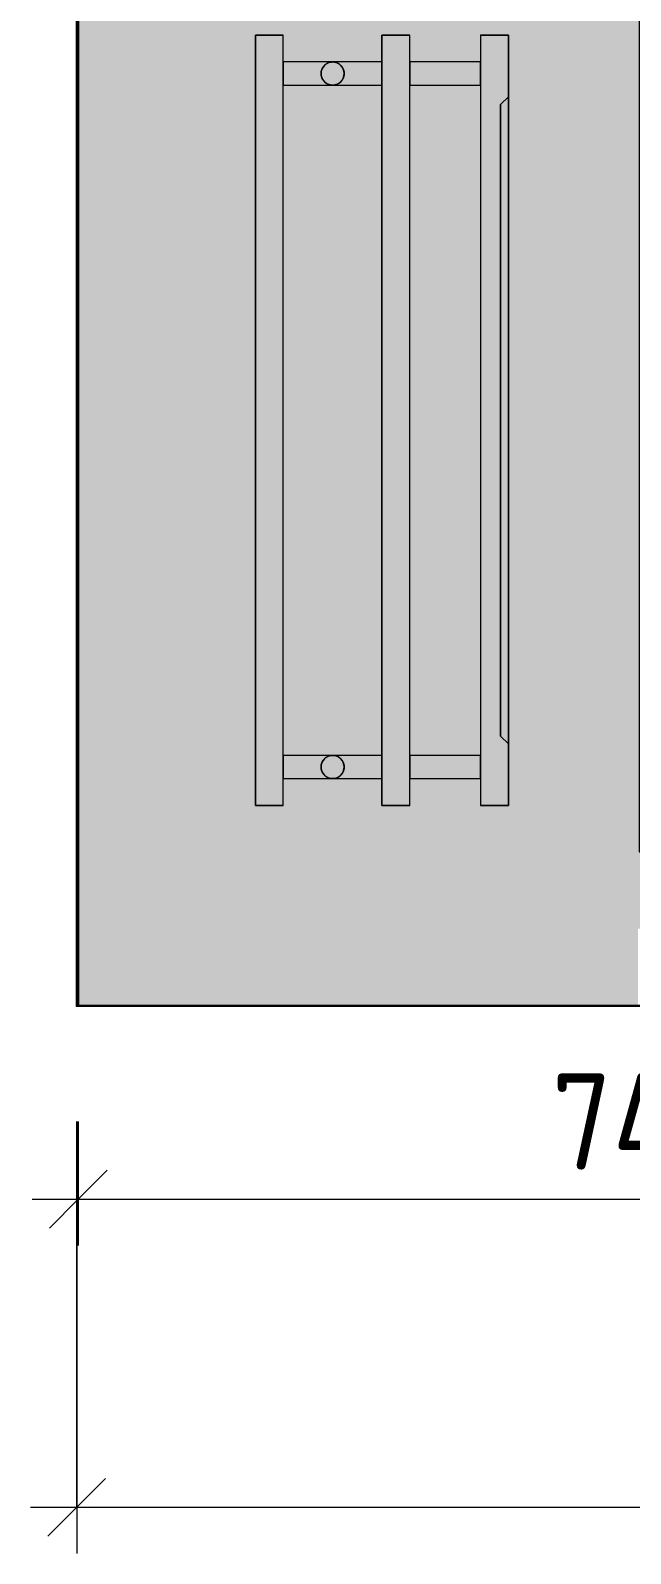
# Model space of a CAD drawing. Header units: millimetres. Extents: x 855 to 60035, y -2615 to 8200.
# Drawn here: x 52455 to 52844, y -355 to 633 of the extents above; entities that cross this region are included whole.
import ezdxf

# ---------------------------------------------------------------- set-up
doc = ezdxf.new("R2010")
doc.units = ezdxf.units.MM
for name, color, linetype, lineweight in [('A-ANNO-DIMS', 7, 'Continuous', 9), ('A-ANNO-DIMS-25', 7, 'Continuous', 9), ('A-FLOR', 7, 'Continuous', 9), ('A-WALL-PATT', 7, 'Continuous', 9), ('M-EQPM', 7, 'Continuous', 9), ('Знаки', 7, 'Continuous', 9), ('Знаки-1', 7, 'Continuous', 18)]:
    doc.layers.add(name, color=color, linetype=linetype, lineweight=lineweight)
for name, color, linetype, lineweight, true_color in [('A-FLOR-FNSH-1', 7, 'Continuous', 30, 0x3c3c3c), ('A-WALL-4', 7, 'Continuous', 30, 0x3c3c3c), ('A-WALL-FNSH-3', 7, 'Continuous', 30, 0x3c3c3c)]:
    doc.layers.add(name, color=color, linetype=linetype, lineweight=lineweight, true_color=true_color)
doc.layers.add('M-EQPM-2', color=7, linetype='Continuous', lineweight=9, true_color=0xe6e6e6, transparency=0.7)
doc.styles.add('ISOCPEUR_2', font='isocpeur.ttf', dxfattribs={"width": 0.9, "height": 62.5})
doc.dimstyles.new('ISO-2_5_0_9К_БОЛЬШОЙ_1', dxfattribs={"dimscale": 304.8, "dimtxt": 62.248823, "dimasz": 0.123031, "dimexe": 0.098425, "dimexo": 0.246063, "dimgap": 0, "dimtad": 1, "dimdec": 0, "dimrnd": 10, "dimzin": 0, "dimdsep": 46, "dimtxsty": 'ISOCPEUR_2', "dimblk1": 'OBLIQUE', "dimblk2": 'OBLIQUE', "dimsah": 1, "dimcen": 0.09, "dimdle": 0.098425, "dimazin": 0, "dimtfac": 1, "dimtdec": 4, "dimtix": 1, "dimtmove": 0, "dimatfit": 3, "dimfxl": 1, "dimtvp": 1, "dimtolj": 1, "dimtzin": 0, "dimarcsym": 2})

# ---------------------------------------------------------------- blocks, each defined once
blk = doc.blocks.new('radiator_prado_classic_z_tip_30_po exemplyaru - Classic Z Тип 30-500-30677900-Развертка 1_09-4')
at = {"layer": 'M-EQPM-2'}
for points in [[(257.38, 130), (274, 130), (274, 630), (256, 630), (256, 130)], [(338, 130), (356, 130), (356, 630), (338, 630), (338, 147.5)], [(420, 130), (420, 170), (415, 175), (415, 585), (420, 590), (420, 630), (402, 630), (402, 130)], [(313.23, 603.03), (313.24, 603.06), (313.24, 603.06)], [(311.36, 599.77), (311.81, 600.33), (311.41, 599.84)], [(420, 170), (420, 590), (415, 585), (415, 175)], [(311.36, 149.77), (311.81, 150.33), (311.41, 149.84)], [(313.23, 153.03), (313.24, 153.06), (313.24, 153.06)]]:
    blk.add_hatch(color=256, dxfattribs=at).paths.add_polyline_path(points)
h = blk.add_hatch(color=256, dxfattribs=at)
h.paths.add_polyline_path([(274, 605), (338, 605), (338, 612.5), (274, 612.24), (274, 605.93)])
h.paths.add_polyline_path([(356, 605), (402, 605), (402, 612.5), (356, 612.24), (356, 605.93)])
h.paths.add_polyline_path([(313.23, 606.97), (313.38, 605.93), (313.23, 606.95)])
h.paths.add_polyline_path([(311.36, 610.23), (312.03, 609.38), (311.41, 610.16)])
h.paths.add_polyline_path([(299.51, 608.75), (300.19, 609.67), (299.51, 608.76)])
h.paths.add_polyline_path([(298.77, 606.97), (298.77, 607), (298.77, 606.98)])
h = blk.add_hatch(color=256, dxfattribs=at)
h.paths.add_polyline_path([(306, 597.5), (338, 597.76), (338, 605), (313.5, 605), (312.96, 602.35), (311.81, 600.33), (310.47, 599.02), (309.42, 598.37), (307.74, 597.73), (307.44, 597.64)])
h.paths.add_polyline_path([(274, 597.5), (307.94, 597.79), (309.93, 598.64), (311.79, 600.33), (312.58, 601.44), (313.24, 603.12), (313.23, 605), (274, 605), (274, 597.64)])
h.paths.add_polyline_path([(402, 597.5), (402, 605), (356, 605), (356, 597.5), (375.21, 597.5)])
h.paths.add_polyline_path([(300.64, 599.77), (299.97, 600.62), (300.59, 599.84)])
h = blk.add_hatch(color=256, dxfattribs=at)
h.paths.add_polyline_path([(313.23, 606.97), (312.96, 607.65), (313.23, 606.98)])
h.paths.add_polyline_path([(312.49, 608.75), (312.03, 609.38), (312.49, 608.76)])
h = blk.add_hatch(color=256, dxfattribs=at)
h.paths.add_polyline_path([(402, 155), (402, 162.5), (356, 162.24), (356, 155), (375.21, 155)])
h.paths.add_polyline_path([(298.5, 155), (338, 155), (338, 162.5), (274, 162.24), (274, 155), (297.95, 155)])
h.paths.add_polyline_path([(299.51, 158.75), (300.19, 159.67), (299.51, 158.76)])
h.paths.add_polyline_path([(298.77, 156.97), (298.77, 157), (298.77, 156.98)])
h = blk.add_hatch(color=256, dxfattribs=at)
h.paths.add_polyline_path([(313.23, 156.97), (312.96, 157.65), (313.23, 156.98)])
h.paths.add_polyline_path([(312.49, 158.75), (312.03, 159.38), (312.49, 158.76)])
h = blk.add_hatch(color=256, dxfattribs=at)
h.paths.add_polyline_path([(312.49, 151.25), (311.81, 150.33), (312.49, 151.24)])
h.paths.add_polyline_path([(313.23, 153.03), (312.96, 152.35), (313.23, 153.02)])
h.paths.add_polyline_path([(274, 147.5), (338, 147.76), (338, 155), (274, 155), (274, 147.64)])
h.paths.add_polyline_path([(402, 147.5), (402, 155), (356, 155), (356, 147.5), (375.21, 147.5)])
h.paths.add_polyline_path([(300.64, 149.77), (299.97, 150.62), (300.59, 149.84)])
at = {"layer": 'M-EQPM'}
for p, q in [((256, 130), (256, 630)), ((256, 630), (274, 630)), ((274, 630), (256, 630)), ((256, 630), (256, 130)), ((274, 130), (274, 630)), ((274, 612.5), (274, 630)), ((338, 630), (356, 630)), ((356, 630), (338, 630)), ((338, 130), (338, 630)), ((338, 630), (338, 612.5)), ((356, 130), (356, 630)), ((356, 612.5), (356, 630)), ((420, 630), (402, 630)), ((402, 630), (420, 630)), ((402, 630), (402, 130)), ((402, 630), (402, 612.5)), ((420, 590), (420, 630)), ((420, 630), (420, 130)), ((338, 612.5), (274, 612.5)), ((338, 612.5), (274, 612.5)), ((274, 605), (274, 612.5)), ((274, 612.5), (274, 611.5)), ((274, 612.24), (274, 612.5)), ((274, 612.5), (274, 605)), ((274, 605), (274, 612.24)), ((274, 597.76), (274, 612.24)), ((274, 611.5), (274, 605)), ((274, 597.5), (274, 605)), ((274, 605), (274, 597.5)), ((274, 597.76), (274, 605)), ((274, 605), (274, 597.5)), ((338, 612.5), (338, 605)), ((338, 608.75), (338, 612.5)), ((338, 612.5), (338, 612.24)), ((338, 605), (338, 612.5)), ((338, 612.24), (338, 605)), ((338, 612.24), (338, 597.76)), ((338, 605), (338, 608.75)), ((338, 605), (338, 601.25)), ((338, 597.5), (338, 605)), ((338, 605), (338, 597.5)), ((338, 597.5), (338, 605)), ((402, 612.5), (356, 612.5)), ((402, 612.5), (356, 612.5)), ((356, 605), (356, 612.5)), ((356, 612.5), (356, 612.24)), ((356, 605), (356, 612.5)), ((356, 612.5), (356, 605)), ((356, 612.24), (356, 605)), ((356, 597.76), (356, 612.24)), ((356, 598.5), (356, 605)), ((356, 605), (356, 597.5)), ((356, 599.7), (356, 605)), ((356, 605), (356, 597.5)), ((402, 605), (402, 612.5)), ((402, 612.5), (402, 605)), ((402, 610.3), (402, 612.5)), ((402, 612.5), (402, 605)), ((402, 612.24), (402, 597.76)), ((402, 605), (402, 610.3)), ((402, 597.5), (402, 605)), ((402, 605), (402, 603.06)), ((402, 598.5), (402, 605)), ((402, 605), (402, 597.5)), ((402, 603.06), (402, 601.25)), ((274, 597.5), (274, 597.76)), ((274, 597.5), (338, 597.5)), ((274, 597.5), (338, 597.5)), ((274, 162.5), (274, 597.5)), ((338, 601.25), (338, 597.5)), ((338, 597.5), (338, 162.5)), ((356, 598.5), (356, 599.7)), ((356, 597.5), (356, 598.5)), ((356, 597.5), (356, 598.5)), ((356, 597.5), (402, 597.5)), ((356, 597.5), (402, 597.5)), ((356, 162.5), (356, 597.5)), ((402, 601.25), (402, 597.5)), ((402, 597.5), (402, 598.5)), ((402, 597.5), (402, 162.5)), ((420, 590), (415, 585)), ((420, 590), (415, 585)), ((420, 590), (415, 585)), ((420, 590), (415, 585)), ((420, 590), (415, 585)), ((420, 590), (415, 585)), ((420, 590), (415, 585)), ((420, 590), (415, 585)), ((420, 590), (415, 585)), ((420, 590), (415, 585)), ((420, 590), (415, 585)), ((420, 590), (415, 585)), ((420, 590), (415, 585)), ((420, 590), (415, 585)), ((420, 590), (415, 585)), ((420, 590), (415, 585)), ((420, 590), (415, 585)), ((420, 590), (415, 585)), ((420, 590), (415, 585)), ((420, 590), (415, 585)), ((420, 590), (415, 585)), ((420, 590), (415, 585)), ((420, 590), (415, 585)), ((420, 590), (415, 585)), ((420, 590), (415, 585)), ((420, 590), (415, 585)), ((420, 590), (415, 585)), ((420, 590), (415, 585)), ((415, 175), (415, 585)), ((415, 585), (415, 175)), ((415, 175), (415, 585)), ((415, 585), (415, 175)), ((415, 175), (415, 585)), ((415, 585), (415, 175)), ((415, 175), (415, 585)), ((415, 585), (415, 175)), ((415, 175), (415, 585)), ((415, 585), (415, 175)), ((415, 175), (415, 585)), ((415, 585), (415, 175)), ((415, 175), (415, 585)), ((415, 585), (415, 175)), ((415, 585), (415, 175)), ((415, 175), (415, 585)), ((415, 585), (415, 175)), ((415, 175), (415, 585)), ((415, 585), (415, 175)), ((415, 175), (415, 585)), ((415, 585), (415, 175)), ((415, 175), (415, 585)), ((415, 585), (415, 175)), ((415, 175), (415, 585)), ((415, 585), (415, 175)), ((415, 585), (415, 175)), ((415, 175), (415, 585)), ((415, 585), (415, 175)), ((420, 170), (420, 590)), ((420, 590), (420, 170)), ((420, 170), (420, 590)), ((420, 590), (420, 170)), ((420, 170), (420, 590)), ((420, 590), (420, 170)), ((420, 170), (420, 590)), ((420, 590), (420, 170)), ((420, 170), (420, 590)), ((420, 590), (420, 170)), ((420, 170), (420, 590)), ((420, 590), (420, 170)), ((420, 170), (420, 590)), ((420, 590), (420, 170)), ((420, 170), (420, 590)), ((420, 590), (420, 170)), ((420, 170), (420, 590)), ((420, 170), (420, 590)), ((420, 590), (420, 170)), ((420, 170), (420, 590)), ((420, 590), (420, 170)), ((420, 170), (420, 590)), ((420, 590), (420, 170)), ((420, 170), (420, 590)), ((420, 590), (420, 170)), ((420, 170), (420, 590)), ((420, 590), (420, 170)), ((420, 170), (420, 590)), ((420, 590), (420, 170)), ((415, 175), (420, 170)), ((420, 170), (415, 175)), ((415, 175), (420, 170)), ((420, 170), (415, 175)), ((415, 175), (420, 170)), ((420, 170), (415, 175)), ((415, 175), (420, 170)), ((420, 170), (415, 175)), ((415, 175), (420, 170)), ((420, 170), (415, 175)), ((415, 175), (420, 170)), ((420, 170), (415, 175)), ((415, 175), (420, 170)), ((420, 170), (415, 175)), ((415, 175), (420, 170)), ((420, 170), (415, 175)), ((415, 175), (420, 170)), ((420, 170), (415, 175)), ((415, 175), (420, 170)), ((420, 170), (415, 175)), ((415, 175), (420, 170)), ((420, 170), (415, 175)), ((415, 175), (420, 170)), ((420, 170), (415, 175)), ((415, 175), (420, 170)), ((415, 175), (420, 170)), ((415, 175), (420, 170)), ((420, 170), (415, 175)), ((420, 130), (420, 170)), ((338, 162.5), (274, 162.5)), ((338, 162.5), (274, 162.5)), ((274, 155), (274, 162.5)), ((274, 162.5), (274, 155)), ((274, 161.5), (274, 162.5)), ((274, 162.5), (274, 155)), ((274, 151.25), (274, 162.24)), ((274, 160.3), (274, 161.5)), ((274, 155), (274, 160.3)), ((338, 162.5), (338, 155)), ((338, 155), (338, 162.5)), ((338, 162.5), (338, 162.24)), ((338, 155), (338, 162.5)), ((338, 162.24), (338, 158.75)), ((338, 162.24), (338, 151.25)), ((338, 158.75), (338, 156.94)), ((402, 162.5), (356, 162.5)), ((402, 162.5), (356, 162.5)), ((356, 155), (356, 162.5)), ((356, 162.5), (356, 155)), ((356, 162.24), (356, 162.5)), ((356, 162.5), (356, 155)), ((356, 155), (356, 162.24)), ((356, 151.25), (356, 162.24)), ((402, 155), (402, 162.5)), ((402, 162.5), (402, 155)), ((402, 160.3), (402, 162.5)), ((402, 162.5), (402, 155)), ((402, 162.24), (402, 151.25)), ((402, 155), (402, 160.3)), ((274, 147.5), (274, 155)), ((274, 155), (274, 147.5)), ((274, 147.5), (274, 155)), ((274, 155), (274, 147.5)), ((274, 147.76), (274, 151.15)), ((338, 156.94), (338, 155)), ((338, 155), (338, 147.5)), ((338, 147.5), (338, 155)), ((338, 155), (338, 151.25)), ((338, 147.5), (338, 155)), ((338, 151.25), (338, 147.5)), ((338, 151.15), (338, 147.76)), ((356, 147.5), (356, 155)), ((356, 155), (356, 147.5)), ((356, 147.5), (356, 155)), ((356, 155), (356, 147.5)), ((356, 147.76), (356, 151.15)), ((402, 147.5), (402, 155)), ((402, 155), (402, 147.5)), ((402, 149.7), (402, 155)), ((402, 155), (402, 147.5)), ((402, 151.15), (402, 147.76)), ((402, 147.5), (402, 149.7)), ((274, 147.5), (338, 147.5)), ((274, 147.5), (338, 147.5)), ((274, 130), (274, 147.5)), ((338, 147.5), (338, 130)), ((356, 147.5), (402, 147.5)), ((356, 147.5), (402, 147.5)), ((356, 130), (356, 147.5)), ((402, 147.5), (402, 130)), ((256, 130), (274, 130)), ((274, 130), (256, 130)), ((338, 130), (356, 130)), ((356, 130), (338, 130)), ((420, 130), (402, 130)), ((402, 130), (420, 130))]:
    blk.add_line(p, q, dxfattribs=at)
for centre, start, end in [((306, 605), 360, 180), ((306, 605), 172.83048, 180), ((306, 605), 180, 195), ((306, 605), 180, 0), ((306, 605), 165, 170.77901), ((306, 605), 150, 164.49794), ((306, 605), 195.50206, 210), ((306, 605), 136.37895, 149.93487), ((306, 605), 121.69476, 135), ((306, 605), 117.26107, 120), ((306, 605), 107.50829, 117.26107), ((306, 605), 105, 107.50829), ((306, 605), 90, 105), ((306, 605), 75, 90), ((306, 605), 72.49171, 75), ((306, 605), 62.73893, 72.49171), ((306, 605), 60, 62.73893), ((306, 605), 45, 58.30524), ((306, 605), 30.06513, 43.62105), ((306, 605), 15.50206, 30), ((306, 605), 330, 344.49794), ((306, 605), 7.16952, 15), ((306, 605), 345, 0), ((306, 605), 0, 5.76521), ((306, 605), 210.06513, 223.62105), ((306, 605), 225, 238.30524), ((306, 605), 240, 242.73893), ((306, 605), 242.73893, 252.49171), ((306, 605), 252.49171, 287.50829), ((306, 605), 287.50829, 297.26107), ((306, 605), 297.26107, 300), ((306, 605), 301.69476, 315), ((306, 605), 316.37895, 329.93487), ((306, 155), 360, 180), ((306, 155), 150, 164.49794), ((306, 155), 136.37895, 149.93487), ((306, 155), 121.68165, 135), ((306, 155), 117.28226, 120), ((306, 155), 107.49554, 117.28226), ((306, 155), 105.00484, 107.49554), ((306, 155), 90.00451, 103.42927), ((306, 155), 75.00451, 90), ((306, 155), 72.47896, 75), ((306, 155), 62.76012, 72.47896), ((306, 155), 60.00484, 62.76012), ((306, 155), 45.00563, 58.29213), ((306, 155), 30.06513, 43.62105), ((306, 155), 15.50206, 30), ((306, 155), 165, 195), ((306, 155), 180, 360), ((306, 155), 195.50206, 210), ((306, 155), 210, 210.97324), ((306, 155), 210.97324, 223.62105), ((306, 155), 225, 238.31835), ((306, 155), 240, 242.71774), ((306, 155), 242.71774, 252.50446), ((306, 155), 287.52104, 297.23988), ((306, 155), 297.23988, 299.99516), ((306, 155), 301.70787, 314.99437), ((306, 155), 316.37895, 329.02676), ((306, 155), 329.02676, 330), ((306, 155), 330, 344.49794), ((306, 155), 345, 15), ((306, 155), 252.50446, 254.99516), ((306, 155), 256.57073, 269.99549), ((306, 155), 270, 284.99549), ((306, 155), 285, 287.52104)]:
    blk.add_arc(centre, 7.5, start, end, dxfattribs=at)
for points, knots in [([(298.5, 605), (298.51, 605.35), (298.55, 605.86), (298.66, 606.52), (298.73, 606.84), (298.77, 607)], [0, 0, 0, 0, 0.0714286, 0.1071429, 0.1428571, 0.1428571, 0.1428571, 0.1428571]), ([(298.77, 603), (298.73, 603.16), (298.65, 603.48), (298.54, 604.14), (298.5, 604.65), (298.5, 605)], [0.8571429, 0.8571429, 0.8571429, 0.8571429, 0.8928571, 0.9285714, 1, 1, 1, 1]), ([(298.77, 603), (298.73, 603.16), (298.66, 603.48), (298.55, 604.14), (298.51, 604.65), (298.5, 605)], [0.8571429, 0.8571429, 0.8571429, 0.8571429, 0.8928571, 0.9285714, 1, 1, 1, 1]), ([(298.6, 606.22), (298.62, 606.32), (298.67, 606.58), (298.73, 606.84), (298.77, 607)], [0.08517703, 0.08517703, 0.08517703, 0.08517703, 0.10714286, 0.14285714, 0.14285714, 0.14285714, 0.14285714]), ([(300.56, 610.16), (300.65, 610.26), (300.85, 610.46), (301.26, 610.82), (301.69, 611.14), (302.12, 611.43), (302.57, 611.68), (303.37, 612.06), (304.56, 612.41), (305.52, 612.5), (306, 612.5)], [0.4285714, 0.4285714, 0.4285714, 0.4285714, 0.4642857, 0.5, 0.5714286, 0.6071429, 0.6428571, 0.7142857, 0.8571429, 1, 1, 1, 1]), ([(300.72, 610.32), (300.76, 610.37), (300.91, 610.51), (301.17, 610.74), (301.39, 610.92), (301.51, 611.01)], [0.44802074, 0.44802074, 0.44802074, 0.44802074, 0.46428571, 0.5, 0.54036514, 0.54036514, 0.54036514, 0.54036514]), ([(301.8, 611.21), (301.91, 611.28), (302.13, 611.43), (302.57, 611.68), (302.92, 611.84), (303.15, 611.94)], [0.5714286, 0.5714286, 0.5714286, 0.5714286, 0.6071429, 0.6428571, 0.7142857, 0.7142857, 0.7142857, 0.7142857]), ([(306, 612.5), (306.48, 612.5), (307.44, 612.41), (308.63, 612.06), (309.43, 611.68), (309.88, 611.43), (310.2, 611.21), (310.53, 610.98), (310.84, 610.73), (311.15, 610.46), (311.35, 610.26), (311.44, 610.16)], [0, 0, 0, 0, 0.1428571, 0.2857143, 0.3571429, 0.3928571, 0.4285714, 0.4642857, 0.5, 0.5357143, 0.5714286, 0.5714286, 0.5714286, 0.5714286]), ([(308.85, 611.94), (309.08, 611.84), (309.43, 611.68), (309.87, 611.43), (310.09, 611.28), (310.2, 611.21)], [0.2857143, 0.2857143, 0.2857143, 0.2857143, 0.3571429, 0.3928571, 0.4285714, 0.4285714, 0.4285714, 0.4285714]), ([(310.2, 611.21), (310.31, 611.14), (310.53, 610.98), (310.84, 610.73), (311.09, 610.51), (311.24, 610.37), (311.28, 610.32)], [0.4285714, 0.4285714, 0.4285714, 0.4285714, 0.4642857, 0.5, 0.5357143, 0.5519793, 0.5519793, 0.5519793, 0.5519793]), ([(313.23, 607), (313.27, 606.84), (313.34, 606.52), (313.45, 605.86), (313.49, 605.35), (313.5, 605)], [0.8571429, 0.8571429, 0.8571429, 0.8571429, 0.8928571, 0.9285714, 1, 1, 1, 1]), ([(313.5, 605), (313.5, 604.65), (313.46, 604.14), (313.35, 603.48), (313.27, 603.16), (313.23, 603)], [0, 0, 0, 0, 0.0714286, 0.1071429, 0.1428571, 0.1428571, 0.1428571, 0.1428571]), ([(313.5, 605), (313.49, 604.65), (313.45, 604.14), (313.34, 603.48), (313.27, 603.16), (313.23, 603)], [0, 0, 0, 0, 0.0714286, 0.1071429, 0.1428571, 0.1428571, 0.1428571, 0.1428571]), ([(306, 597.5), (305.52, 597.5), (304.56, 597.59), (303.37, 597.94), (302.57, 598.32), (302.12, 598.57), (301.8, 598.79), (301.47, 599.02), (301.16, 599.27), (300.85, 599.54), (300.65, 599.74), (300.56, 599.84)], [0, 0, 0, 0, 0.1428571, 0.2857143, 0.3571429, 0.3928571, 0.4285714, 0.4642857, 0.5, 0.5357143, 0.5714286, 0.5714286, 0.5714286, 0.5714286]), ([(301.8, 598.79), (301.69, 598.86), (301.47, 599.02), (301.16, 599.27), (300.91, 599.49), (300.76, 599.63), (300.72, 599.68)], [0.4285714, 0.4285714, 0.4285714, 0.4285714, 0.4642857, 0.5, 0.5357143, 0.5519793, 0.5519793, 0.5519793, 0.5519793]), ([(303.15, 598.06), (302.92, 598.16), (302.57, 598.32), (302.13, 598.57), (301.91, 598.72), (301.8, 598.79)], [0.2857143, 0.2857143, 0.2857143, 0.2857143, 0.3571429, 0.3928571, 0.4285714, 0.4285714, 0.4285714, 0.4285714]), ([(311.44, 599.84), (311.35, 599.74), (311.15, 599.54), (310.74, 599.18), (310.31, 598.86), (309.88, 598.57), (309.43, 598.32), (308.63, 597.94), (307.44, 597.59), (306.48, 597.5), (306, 597.5)], [0.4285714, 0.4285714, 0.4285714, 0.4285714, 0.4642857, 0.5, 0.5714286, 0.6071429, 0.6428571, 0.7142857, 0.8571429, 1, 1, 1, 1]), ([(310.2, 598.79), (310.09, 598.72), (309.87, 598.57), (309.43, 598.32), (309.08, 598.16), (308.85, 598.06)], [0.5714286, 0.5714286, 0.5714286, 0.5714286, 0.6071429, 0.6428571, 0.7142857, 0.7142857, 0.7142857, 0.7142857]), ([(311.28, 599.68), (311.24, 599.63), (311.09, 599.49), (310.83, 599.26), (310.61, 599.08), (310.49, 598.99)], [0.44802074, 0.44802074, 0.44802074, 0.44802074, 0.46428571, 0.5, 0.54036514, 0.54036514, 0.54036514, 0.54036514]), ([(300.56, 160.16), (300.65, 160.26), (300.85, 160.46), (301.26, 160.82), (301.69, 161.14), (302.12, 161.43), (302.57, 161.68), (303.37, 162.06), (304.56, 162.41), (305.52, 162.5), (306, 162.5)], [0.4285714, 0.4285714, 0.4285714, 0.4285714, 0.4642857, 0.5, 0.5714286, 0.6071429, 0.6428571, 0.7142857, 0.8571429, 1, 1, 1, 1]), ([(301.47, 160.98), (301.37, 160.9), (301.16, 160.73), (300.91, 160.51), (300.76, 160.37), (300.72, 160.32)], [0.46428571, 0.46428571, 0.46428571, 0.46428571, 0.5, 0.53571429, 0.55201445, 0.55201445, 0.55201445, 0.55201445]), ([(303.15, 161.94), (302.92, 161.84), (302.57, 161.68), (302.12, 161.43), (301.91, 161.28), (301.8, 161.21)], [0.2857143, 0.2857143, 0.2857143, 0.2857143, 0.3571429, 0.3928571, 0.4285714, 0.4285714, 0.4285714, 0.4285714]), ([(306, 162.5), (306.48, 162.5), (307.44, 162.41), (308.63, 162.06), (309.43, 161.68), (309.88, 161.43), (310.2, 161.21), (310.53, 160.98), (310.84, 160.73), (311.15, 160.46), (311.35, 160.26), (311.44, 160.16)], [0, 0, 0, 0, 0.1428571, 0.2857143, 0.3571429, 0.3928571, 0.4285714, 0.4642857, 0.5, 0.5357143, 0.5714286, 0.5714286, 0.5714286, 0.5714286]), ([(310.2, 161.21), (310.1, 161.28), (309.88, 161.43), (309.43, 161.68), (309.09, 161.84), (308.85, 161.94)], [0.5714286, 0.5714286, 0.5714286, 0.5714286, 0.6071429, 0.6428571, 0.7142857, 0.7142857, 0.7142857, 0.7142857]), ([(311.28, 160.32), (311.24, 160.37), (311.1, 160.51), (310.74, 160.82), (310.42, 161.06), (310.2, 161.21)], [0.4479855, 0.4479855, 0.4479855, 0.4479855, 0.4642857, 0.5, 0.5714286, 0.5714286, 0.5714286, 0.5714286]), ([(298.77, 157), (298.73, 156.84), (298.66, 156.52), (298.55, 155.86), (298.51, 155.35), (298.5, 155)], [0.8571429, 0.8571429, 0.8571429, 0.8571429, 0.8928571, 0.9285714, 1, 1, 1, 1]), ([(298.5, 155), (298.51, 155.35), (298.55, 155.86), (298.66, 156.52), (298.73, 156.84), (298.77, 157)], [0, 0, 0, 0, 0.0714286, 0.1071429, 0.1428571, 0.1428571, 0.1428571, 0.1428571]), ([(298.5, 155), (298.51, 154.65), (298.55, 154.14), (298.66, 153.48), (298.73, 153.16), (298.77, 153)], [0, 0, 0, 0, 0.0714286, 0.1071429, 0.1428571, 0.1428571, 0.1428571, 0.1428571]), ([(299.51, 151.24), (299.43, 151.38), (299.29, 151.65), (299.09, 152.08), (298.91, 152.53), (298.77, 153), (298.66, 153.48), (298.55, 154.14), (298.51, 154.65), (298.5, 155)], [0.7142857, 0.7142857, 0.7142857, 0.7142857, 0.75, 0.7857143, 0.8214286, 0.8571429, 0.8928571, 0.9285714, 1, 1, 1, 1]), ([(298.77, 153), (298.73, 153.16), (298.66, 153.48), (298.55, 154.14), (298.51, 154.65), (298.5, 155)], [0.8571429, 0.8571429, 0.8571429, 0.8571429, 0.8928571, 0.9285714, 1, 1, 1, 1]), ([(299.51, 151.24), (299.58, 151.11), (299.74, 150.85), (300, 150.49), (300.27, 150.15), (300.56, 149.84), (300.85, 149.54), (301.26, 149.18), (301.69, 148.86), (302.12, 148.57), (302.57, 148.32), (303.37, 147.94), (304.56, 147.59), (305.52, 147.5), (306, 147.5)], [0.2857143, 0.2857143, 0.2857143, 0.2857143, 0.3214286, 0.3571429, 0.3928571, 0.4285714, 0.4642857, 0.5, 0.5714286, 0.6071429, 0.6428571, 0.7142857, 0.8571429, 1, 1, 1, 1]), ([(306, 147.5), (305.52, 147.5), (304.56, 147.59), (303.37, 147.94), (302.57, 148.32), (302.12, 148.57), (301.8, 148.79), (301.47, 149.02), (301.16, 149.27), (300.85, 149.54), (300.65, 149.74), (300.56, 149.84)], [0, 0, 0, 0, 0.1428571, 0.2857143, 0.3571429, 0.3928571, 0.4285714, 0.4642857, 0.5, 0.5357143, 0.5714286, 0.5714286, 0.5714286, 0.5714286]), ([(300.72, 149.68), (300.76, 149.63), (300.91, 149.49), (301.26, 149.18), (301.58, 148.94), (301.8, 148.79)], [0.4479855, 0.4479855, 0.4479855, 0.4479855, 0.4642857, 0.5, 0.5714286, 0.5714286, 0.5714286, 0.5714286]), ([(301.8, 148.79), (301.91, 148.71), (302.12, 148.57), (302.57, 148.32), (302.92, 148.16), (303.15, 148.06)], [0.5714286, 0.5714286, 0.5714286, 0.5714286, 0.6071429, 0.6428571, 0.7142857, 0.7142857, 0.7142857, 0.7142857]), ([(312.49, 151.24), (312.42, 151.11), (312.26, 150.85), (312, 150.49), (311.73, 150.15), (311.44, 149.84), (311.15, 149.54), (310.74, 149.18), (310.31, 148.86), (309.88, 148.57), (309.43, 148.32), (308.63, 147.94), (307.44, 147.59), (306.48, 147.5), (306, 147.5)], [0.2857143, 0.2857143, 0.2857143, 0.2857143, 0.3214286, 0.3571429, 0.3928571, 0.4285714, 0.4642857, 0.5, 0.5714286, 0.6071429, 0.6428571, 0.7142857, 0.8571429, 1, 1, 1, 1]), ([(311.44, 149.84), (311.35, 149.74), (311.15, 149.54), (310.74, 149.18), (310.31, 148.86), (309.88, 148.57), (309.43, 148.32), (308.63, 147.94), (307.44, 147.59), (306.48, 147.5), (306, 147.5)], [0.4285714, 0.4285714, 0.4285714, 0.4285714, 0.4642857, 0.5, 0.5714286, 0.6071429, 0.6428571, 0.7142857, 0.8571429, 1, 1, 1, 1]), ([(308.85, 148.06), (309.09, 148.16), (309.43, 148.32), (309.88, 148.57), (310.1, 148.71), (310.2, 148.79)], [0.2857143, 0.2857143, 0.2857143, 0.2857143, 0.3571429, 0.3928571, 0.4285714, 0.4285714, 0.4285714, 0.4285714]), ([(310.53, 149.02), (310.63, 149.1), (310.84, 149.27), (311.1, 149.49), (311.24, 149.63), (311.28, 149.68)], [0.46428571, 0.46428571, 0.46428571, 0.46428571, 0.5, 0.53571429, 0.55201445, 0.55201445, 0.55201445, 0.55201445]), ([(312.49, 151.24), (312.57, 151.38), (312.71, 151.65), (312.91, 152.08), (313.09, 152.53), (313.23, 153), (313.34, 153.48), (313.46, 154.14), (313.49, 154.65), (313.5, 155)], [0.7142857, 0.7142857, 0.7142857, 0.7142857, 0.75, 0.7857143, 0.8214286, 0.8571429, 0.8928571, 0.9285714, 1, 1, 1, 1]), ([(313.5, 155), (313.49, 155.35), (313.46, 155.86), (313.34, 156.52), (313.27, 156.84), (313.23, 157)], [0, 0, 0, 0, 0.0714286, 0.1071429, 0.1428571, 0.1428571, 0.1428571, 0.1428571]), ([(313.23, 157), (313.27, 156.84), (313.34, 156.52), (313.45, 155.86), (313.49, 155.35), (313.5, 155)], [0.8571429, 0.8571429, 0.8571429, 0.8571429, 0.8928571, 0.9285714, 1, 1, 1, 1]), ([(313.23, 153), (313.27, 153.16), (313.34, 153.48), (313.46, 154.14), (313.49, 154.65), (313.5, 155)], [0.8571429, 0.8571429, 0.8571429, 0.8571429, 0.8928571, 0.9285714, 1, 1, 1, 1]), ([(313.5, 155), (313.49, 154.65), (313.45, 154.14), (313.34, 153.48), (313.27, 153.16), (313.23, 153)], [0, 0, 0, 0, 0.0714286, 0.1071429, 0.1428571, 0.1428571, 0.1428571, 0.1428571])]:
    blk.add_open_spline(points, degree=3, knots=knots, dxfattribs=at)
for points in [[(298.5, 605), (298.5, 605.35), (298.52, 605.69), (298.57, 606.02)], [(298.77, 607), (298.82, 607.16), (298.91, 607.47), (299.09, 607.92), (299.29, 608.35), (299.43, 608.62), (299.51, 608.76)], [(298.77, 607), (298.81, 607.16), (298.91, 607.47), (299.09, 607.92), (299.29, 608.35), (299.43, 608.62), (299.51, 608.76)], [(299.51, 601.24), (299.43, 601.38), (299.29, 601.65), (299.09, 602.08), (298.91, 602.53), (298.82, 602.84), (298.77, 603)], [(299.51, 601.24), (299.43, 601.38), (299.29, 601.65), (299.09, 602.08), (298.91, 602.53), (298.81, 602.84), (298.77, 603)], [(299.51, 608.76), (299.59, 608.89), (299.74, 609.15), (300, 609.51), (300.27, 609.85), (300.46, 610.06), (300.56, 610.16)], [(299.51, 608.76), (299.58, 608.89), (299.74, 609.15), (300, 609.51), (300.27, 609.85), (300.46, 610.06), (300.56, 610.16)], [(303.15, 611.94), (303.61, 612.13), (304.08, 612.27), (304.56, 612.36)], [(304.56, 612.36), (305.04, 612.45), (305.52, 612.5), (306, 612.5)], [(306, 612.5), (306.48, 612.5), (306.96, 612.45), (307.44, 612.36)], [(307.44, 612.36), (307.92, 612.27), (308.39, 612.13), (308.85, 611.94)], [(311.44, 610.16), (311.54, 610.06), (311.73, 609.85), (312, 609.51), (312.26, 609.15), (312.41, 608.89), (312.49, 608.76)], [(311.44, 610.16), (311.54, 610.06), (311.73, 609.85), (312, 609.51), (312.26, 609.15), (312.42, 608.89), (312.49, 608.76)], [(312.49, 608.76), (312.57, 608.62), (312.71, 608.35), (312.91, 607.92), (313.09, 607.47), (313.18, 607.16), (313.23, 607)], [(312.49, 608.76), (312.57, 608.62), (312.71, 608.35), (312.91, 607.92), (313.09, 607.47), (313.19, 607.16), (313.23, 607)], [(313.23, 603), (313.18, 602.84), (313.09, 602.53), (312.91, 602.08), (312.71, 601.65), (312.57, 601.38), (312.49, 601.24)], [(313.23, 603), (313.19, 602.84), (313.09, 602.53), (312.91, 602.08), (312.71, 601.65), (312.57, 601.38), (312.49, 601.24)], [(313.23, 607), (313.27, 606.84), (313.35, 606.52), (313.41, 606.19), (313.43, 606.02)], [(313.46, 605.77), (313.49, 605.52), (313.5, 605.26), (313.5, 605)], [(300.56, 599.84), (300.46, 599.94), (300.27, 600.15), (300, 600.49), (299.74, 600.85), (299.59, 601.11), (299.51, 601.24)], [(300.56, 599.84), (300.46, 599.94), (300.27, 600.15), (300, 600.49), (299.74, 600.85), (299.58, 601.11), (299.51, 601.24)], [(304.56, 597.64), (304.08, 597.73), (303.61, 597.87), (303.15, 598.06)], [(306, 597.5), (305.52, 597.5), (305.04, 597.55), (304.56, 597.64)], [(307.44, 597.64), (306.96, 597.55), (306.48, 597.5), (306, 597.5)], [(308.85, 598.06), (308.39, 597.87), (307.92, 597.73), (307.44, 597.64)], [(312.49, 601.24), (312.41, 601.11), (312.26, 600.85), (312, 600.49), (311.73, 600.15), (311.54, 599.94), (311.44, 599.84)], [(312.49, 601.24), (312.42, 601.11), (312.26, 600.85), (312, 600.49), (311.73, 600.15), (311.54, 599.94), (311.44, 599.84)], [(299.51, 158.76), (299.43, 158.62), (299.29, 158.35), (299.09, 157.92), (298.91, 157.47), (298.82, 157.16), (298.77, 157)], [(298.77, 157), (298.81, 157.16), (298.91, 157.47), (299.09, 157.92), (299.29, 158.35), (299.43, 158.62), (299.51, 158.76)], [(300.56, 160.16), (300.46, 160.06), (300.27, 159.85), (300, 159.51), (299.74, 159.15), (299.58, 158.89), (299.51, 158.76)], [(299.51, 158.76), (299.58, 158.89), (299.74, 159.15), (300, 159.51), (300.27, 159.85), (300.46, 160.06), (300.56, 160.16)], [(304.56, 162.36), (304.08, 162.27), (303.61, 162.13), (303.15, 161.94)], [(306, 162.5), (305.52, 162.5), (305.04, 162.45), (304.56, 162.36)], [(307.44, 162.36), (306.96, 162.45), (306.49, 162.5), (306, 162.5)], [(308.85, 161.94), (308.39, 162.13), (307.92, 162.27), (307.44, 162.36)], [(312.49, 158.76), (312.42, 158.89), (312.26, 159.15), (312, 159.51), (311.73, 159.85), (311.54, 160.06), (311.44, 160.16)], [(311.44, 160.16), (311.54, 160.06), (311.73, 159.85), (312, 159.51), (312.26, 159.15), (312.42, 158.89), (312.49, 158.76)], [(313.23, 157), (313.19, 157.16), (313.09, 157.47), (312.91, 157.92), (312.71, 158.35), (312.57, 158.62), (312.49, 158.76)], [(312.49, 158.76), (312.57, 158.62), (312.71, 158.35), (312.91, 157.92), (313.09, 157.47), (313.19, 157.16), (313.23, 157)], [(298.77, 153), (298.82, 152.84), (298.91, 152.53), (299.09, 152.08), (299.29, 151.65), (299.43, 151.38), (299.51, 151.24)], [(299.51, 151.24), (299.43, 151.38), (299.29, 151.65), (299.09, 152.08), (298.91, 152.53), (298.81, 152.84), (298.77, 153)], [(299.51, 151.24), (299.58, 151.11), (299.74, 150.85), (300, 150.49), (300.27, 150.15), (300.46, 149.94), (300.56, 149.84)], [(300.56, 149.84), (300.46, 149.94), (300.27, 150.15), (300, 150.49), (299.74, 150.85), (299.58, 151.11), (299.51, 151.24)], [(311.44, 149.84), (311.54, 149.94), (311.73, 150.15), (312, 150.49), (312.26, 150.85), (312.42, 151.11), (312.49, 151.24)], [(312.49, 151.24), (312.42, 151.11), (312.26, 150.85), (312, 150.49), (311.73, 150.15), (311.54, 149.94), (311.44, 149.84)], [(312.49, 151.24), (312.57, 151.38), (312.71, 151.65), (312.91, 152.08), (313.09, 152.53), (313.19, 152.84), (313.23, 153)], [(313.23, 153), (313.19, 152.84), (313.09, 152.53), (312.91, 152.08), (312.71, 151.65), (312.57, 151.38), (312.49, 151.24)], [(303.15, 148.06), (303.61, 147.87), (304.08, 147.73), (304.56, 147.64)], [(304.56, 147.64), (305.04, 147.55), (305.52, 147.5), (306, 147.5)], [(306, 147.5), (306.49, 147.5), (306.96, 147.55), (307.44, 147.64)], [(307.44, 147.64), (307.92, 147.73), (308.39, 147.87), (308.85, 148.06)]]:
    blk.add_open_spline(points, degree=3, dxfattribs=at)
blk = doc.blocks.new('Зашивка радиатора_ с перфорацией М1 - Зашивка радиатора_ с перфорацией М1-30929141-Развертка 1_09-4')
at = {"layer": 'Знаки'}
for points in [[(140, 804), (161, 804), (161, 820), (139.56, 820), (139.56, 804)], [(316.3, 804), (520.94, 804), (520.94, 820), (161, 820), (161, 804), (286.84, 804)], [(520.94, 100), (520.94, 770), (504.94, 770), (504.94, 100)]]:
    blk.add_hatch(color=256, dxfattribs=at).paths.add_polyline_path(points)
at = {"layer": 'Знаки-1'}
for p, q in [((161, 820), (139.56, 820)), ((161, 804), (161, 820)), ((520.94, 820), (161, 820)), ((161, 820), (161, 804)), ((520.94, 804), (520.94, 820)), ((139.56, 804), (161, 804)), ((161, 804), (520.94, 804)), ((520.94, 770), (504.94, 770)), ((504.94, 770), (504.94, 100)), ((520.94, 100), (520.94, 770)), ((504.94, 100), (520.94, 100))]:
    blk.add_line(p, q, dxfattribs=at)
blk = doc.blocks.new('DIMBLOCK56-Развертка 1_09-4')
at = {"layer": 'A-ANNO-DIMS-25'}
for p, q in [((53224.39, 243.96), (53224.39, -155.41)), ((53224.39, -125.41), (53224.39, 243.96)), ((52485.81, -75), (52485.81, -155.41)), ((52485.81, -125.41), (52485.81, -75.1)), ((52455.81, -125.41), (53224.39, -125.41))]:
    blk.add_line(p, q, dxfattribs=at)
at = {"layer": 'A-ANNO-DIMS-25', "lineweight": 20}
for p, q in [((52485.81, -125.41), (52504.56, -106.66)), ((53224.39, -125.41), (53243.14, -106.66)), ((52485.81, -125.41), (52467.06, -144.16)), ((53224.39, -125.41), (53205.64, -144.16))]:
    blk.add_line(p, q, dxfattribs=at)
at = {"layer": 'A-ANNO-DIMS-25', "color": 0, "insert": (52792.85, -43.76), "char_height": 62.5, "width": 149.3972, "attachment_point": 1, "line_spacing_factor": 1.149209, "style": 'ISOCPEUR_2'}
blk.add_mtext('740', dxfattribs=at)
blk = doc.blocks.new('_Oblique')
at = {"color": 0, "linetype": 'ByBlock', "lineweight": -2}
blk.add_line((-0.5, -0.5), (0.5, 0.5), dxfattribs=at)
blk = doc.blocks.new('DIMBLOCK59-Развертка 1_09-4')
at = {"layer": 'A-ANNO-DIMS-25'}
for p, q in [((52484.81, -75), (52484.81, -355.41)), ((52484.81, -325.41), (52484.81, -75)), ((60004.81, -75), (60004.81, -355.41)), ((60004.81, -325.41), (60004.81, -75.1)), ((52454.81, -325.41), (60034.81, -325.41))]:
    blk.add_line(p, q, dxfattribs=at)
at = {"layer": 'A-ANNO-DIMS-25', "lineweight": 20}
for p, q in [((52484.81, -325.41), (52503.56, -306.66)), ((60004.81, -325.41), (60023.56, -306.66)), ((52484.81, -325.41), (52466.06, -344.16)), ((60004.81, -325.41), (59986.06, -344.16))]:
    blk.add_line(p, q, dxfattribs=at)
at = {"layer": 'A-ANNO-DIMS-25', "color": 0, "insert": (56165.81, -243.76), "char_height": 62.5, "width": 189.6195, "attachment_point": 1, "line_spacing_factor": 1.149209, "style": 'ISOCPEUR_2'}
blk.add_mtext('7520', dxfattribs=at)

msp = doc.modelspace()

# ---------------------------------------------------------------- hatches: boundary and pattern name
at = {"layer": 'A-WALL-PATT'}
h = msp.add_hatch(color=256, dxfattribs=at)
h.paths.add_polyline_path([(52485.81, 0), (52848.81, 0), (52848.81, 50), (53137.55, 50), (53137.55, 1420), (53629.84, 1420), (53629.84, 2100), (57679.84, 2100), (57679.84, 750), (60003.81, 750), (60003.81, 3400), (52485.81, 3400), (52485.81, 3250), (52484.81, 3250), (52484.81, 820), (52865.75, 820), (52865.75, 804), (52484.81, 804), (52484.81, 800), (52485.81, 799.89), (52485.81, 120.83)])
h.paths.add_polyline_path([(53711.84, 50), (57003.81, 50), (57003.81, 750), (53637.55, 750), (53637.55, 341), (53780.59, 341), (53780.47, 259), (53637.55, 259), (53637.55, 50)])
h.paths.add_polyline_path([(52849.75, 100), (52849.75, 770), (52865.75, 770), (52865.75, 100)])
h.paths.add_polyline_path([(52746.81, 130), (52746.81, 147.5), (52700.81, 147.5), (52700.81, 130), (52682.81, 130), (52682.81, 147.5), (52618.81, 147.5), (52618.81, 130), (52600.81, 130), (52600.81, 630), (52618.81, 630), (52618.81, 612.5), (52682.81, 612.5), (52682.81, 630), (52700.81, 630), (52700.81, 612.5), (52746.81, 612.5), (52746.81, 630), (52764.81, 630), (52764.81, 130)])
h.paths.add_polyline_path([(52631.66, 162.5), (52682.81, 162.5), (52682.81, 597.5), (52618.81, 597.5), (52618.81, 162.5)])
h.paths.add_polyline_path([(52700.81, 162.5), (52746.81, 162.5), (52746.81, 597.5), (52700.81, 597.5), (52700.81, 166.31)])
h.paths.add_polyline_path([(53659.09, 297.5), (53660.34, 297.83), (53661.26, 298.75), (53661.59, 300), (53661.26, 301.25), (53660.34, 302.17), (53659.09, 302.5), (53657.84, 302.17), (53656.93, 301.25), (53656.59, 300), (53656.93, 298.75), (53657.84, 297.83), (53658.45, 297.59)])
h.paths.add_polyline_path([(53730.09, 297.5), (53731.34, 297.83), (53732.26, 298.75), (53732.59, 300), (53732.26, 301.25), (53731.34, 302.17), (53730.09, 302.5), (53728.84, 302.17), (53727.93, 301.25), (53727.59, 300), (53727.93, 298.75), (53728.84, 297.83), (53729.45, 297.59)])
h.paths.add_polyline_path([(53678.09, 297.5), (53679.34, 297.83), (53680.26, 298.75), (53680.59, 300), (53680.26, 301.25), (53679.34, 302.17), (53678.09, 302.5), (53676.84, 302.17), (53675.93, 301.25), (53675.59, 300), (53675.93, 298.75), (53676.84, 297.83), (53677.45, 297.59)])
h.paths.add_polyline_path([(53749.09, 297.5), (53750.34, 297.83), (53751.26, 298.75), (53751.59, 300), (53751.26, 301.25), (53750.34, 302.17), (53749.09, 302.5), (53747.84, 302.17), (53746.93, 301.25), (53746.59, 300), (53746.93, 298.75), (53747.84, 297.83), (53748.45, 297.59)])
h.paths.add_polyline_path([(56414.94, 2159), (56383.81, 2159), (56383.81, 2241), (56465.81, 2241), (56465.81, 2159), (56449.31, 2159)])
h.paths.add_polyline_path([(56434.31, 2197.5), (56435.56, 2197.83), (56436.48, 2198.75), (56436.81, 2200), (56436.48, 2201.25), (56435.56, 2202.17), (56434.31, 2202.5), (56433.06, 2202.17), (56432.15, 2201.25), (56431.81, 2200), (56432.15, 2198.75), (56433.06, 2197.83), (56433.67, 2197.59)])
h.paths.add_polyline_path([(56415.31, 2197.5), (56416.56, 2197.83), (56417.48, 2198.75), (56417.81, 2200), (56417.48, 2201.25), (56416.56, 2202.17), (56415.31, 2202.5), (56414.06, 2202.17), (56413.15, 2201.25), (56412.81, 2200), (56413.15, 2198.75), (56414.06, 2197.83), (56414.67, 2197.59)])
h.paths.add_polyline_path([(55740.9, 2200), (55504.84, 2200), (55504.84, 2400), (55804.84, 2400), (55804.84, 2200)])

# ---------------------------------------------------------------- linework, layer by layer
at = {"layer": 'A-FLOR'}
msp.add_line((60025.32, -0.1), (52484.37, -0.1), dxfattribs=at)
at = {"layer": 'A-FLOR-FNSH-1'}
for p, q in [((52484.81, 0), (52484.81, -0.44)), ((60003.81, 0), (52485.81, 0))]:
    msp.add_line(p, q, dxfattribs=at)
at = {"layer": 'A-WALL-4'}
for p, q in [((52484.81, 0), (52484.81, 800)), ((52484.37, 0), (52484.81, 0))]:
    msp.add_line(p, q, dxfattribs=at)
at = {"layer": 'A-WALL-FNSH-3'}
for p, q in [((52485.81, 0), (52485.81, 800)), ((52484.81, 0), (52485.81, 0))]:
    msp.add_line(p, q, dxfattribs=at)

# ---------------------------------------------------------------- block references
at = {"layer": 'M-EQPM'}
msp.add_blockref('radiator_prado_classic_z_tip_30_po exemplyaru - Classic Z Тип 30-500-30677900-Развертка 1_09-4', (52344.81, 0), dxfattribs=at)
at = {"layer": 'Знаки'}
msp.add_blockref('Зашивка радиатора_ с перфорацией М1 - Зашивка радиатора_ с перфорацией М1-30929141-Развертка 1_09-4', (52344.81, 0), dxfattribs=at)

# ---------------------------------------------------------------- dimensions: what is measured, and where the dimension line sits
at = {"layer": 'A-ANNO-DIMS'}
for base, p1, p2, override, picture, middle in [((53224.39, -125.41), (52485.81, 0), (53224.39, 318.96), {"dimpost": '<>', "dimfxl": 804.505724}, 'DIMBLOCK56-Развертка 1_09-4', (52855.1, -94.16)), ((60004.81, -325.41), (52484.81, 0), (60004.81, 0), {"dimpost": '<>', "dimfxl": 7520.000005}, 'DIMBLOCK59-Развертка 1_09-4', (56244.81, -294.16))]:
    dim = msp.add_linear_dim(base=base, p1=p1, p2=p2, dimstyle='ISO-2_5_0_9К_БОЛЬШОЙ_1', override=override, dxfattribs=at)
    dim.commit()
    dim.dimension.update_dxf_attribs({"geometry": picture, "text_midpoint": middle})

doc.saveas('drawing.dxf')
